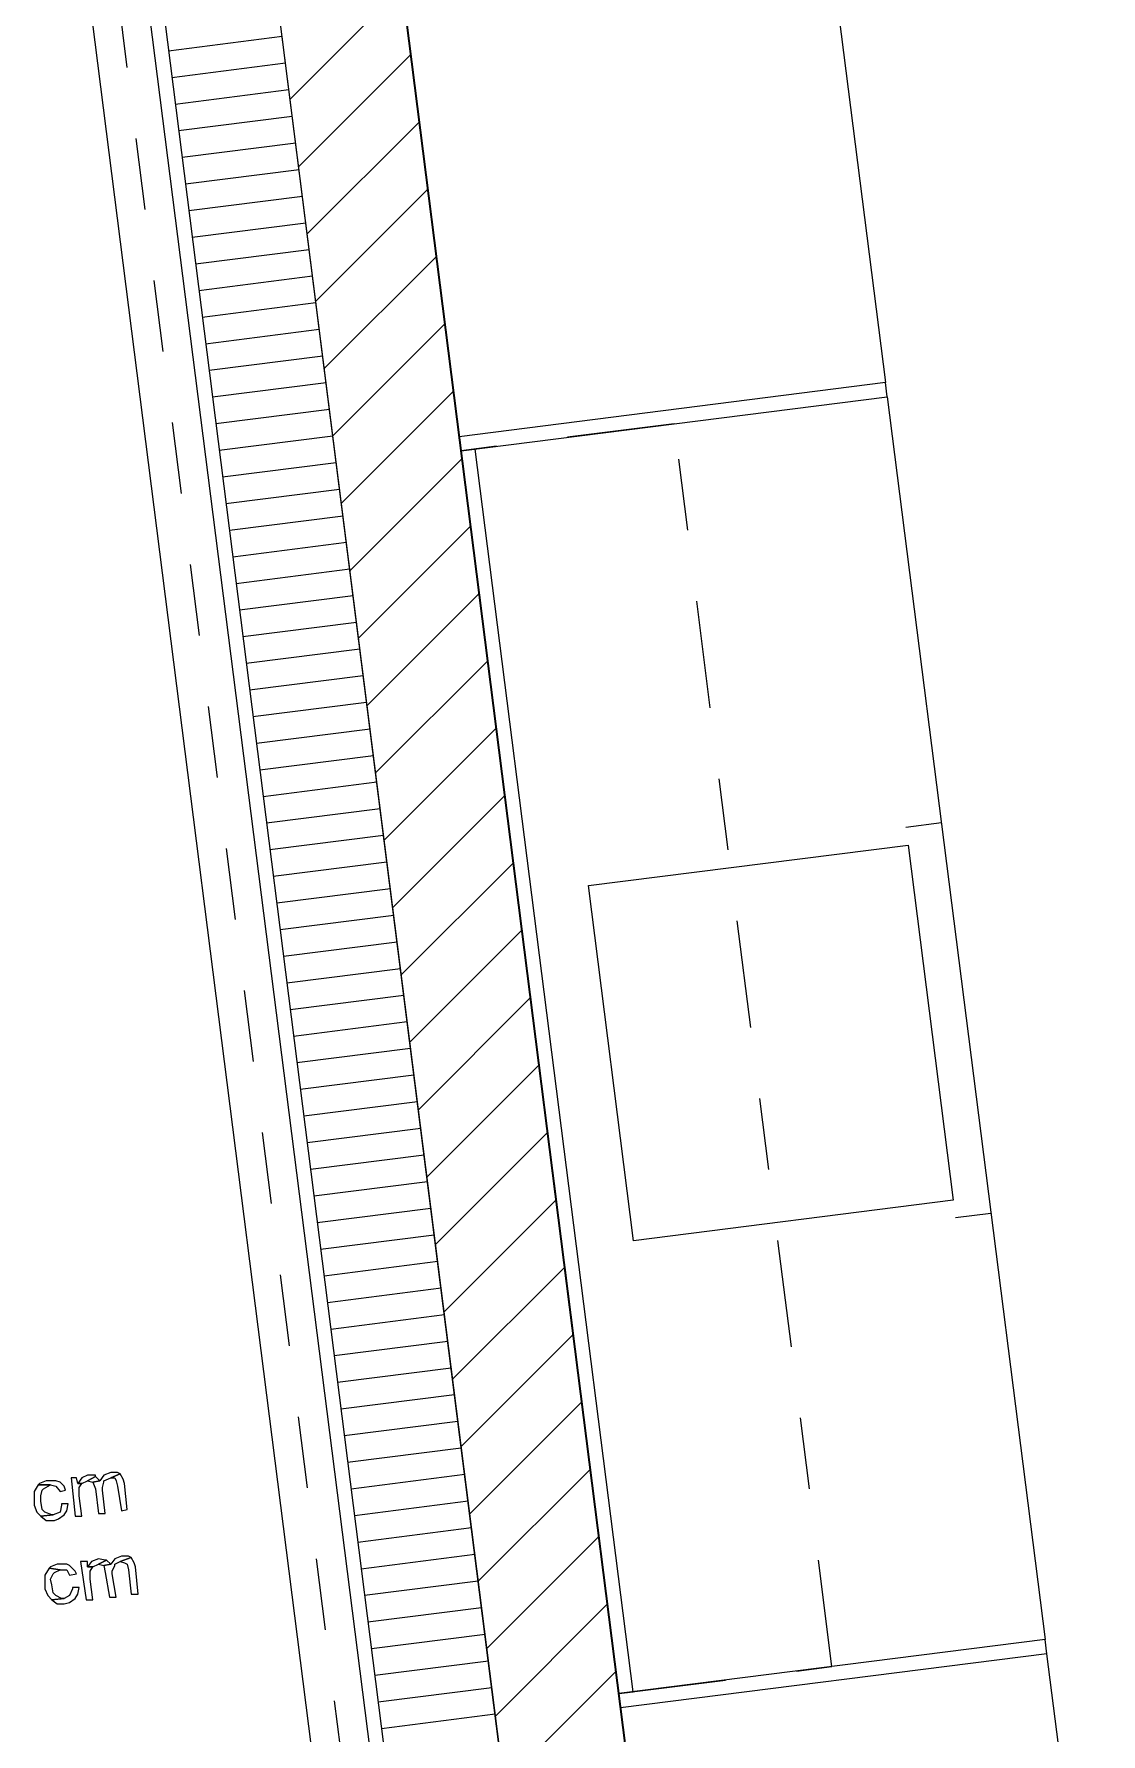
# Model space of a CAD drawing. Header units: metres. Extents: x 2713679.5 to 2713747.3, y 1226017.1 to 1226104.2.
# Drawn here: x 2713720.709 to 2713722.199, y 1226046.154 to 1226048.529 of the extents above; entities that cross this region are included whole.
import ezdxf

# ---------------------------------------------------------------- set-up
doc = ezdxf.new("R2010")
doc.units = ezdxf.units.M
doc.header["$MEASUREMENT"] = 0
doc.linetypes.add('Strich 2_1mm', pattern=[0.15, 0.1, -0.05])
doc.linetypes.add('Strichpunkt 3_1_1mm Achsen', pattern=[0.25, 0.15, -0.05, 0, -0.05])
doc.layers.add('plangrafiken', color=251, linetype='Continuous')
doc.layers.add('waende_stuetzen', color=250, linetype='Continuous')
doc.layers.add('texte', color=7, linetype='Continuous', true_color=0x000000)

msp = doc.modelspace()

# ---------------------------------------------------------------- linework, layer by layer
at = {"layer": 'plangrafiken', "color": 7, "linetype": 'Continuous', "lineweight": 13}
for p, q in [((2713721.8221, 1226048.6371), (2713721.8976, 1226048.0419)), ((2713721.3024, 1226047.9663), (2713721.2268, 1226048.5616)), ((2713721.8976, 1226048.0419), (2713721.3024, 1226047.9663)), ((2713721.9001, 1226048.022), (2713721.8976, 1226048.0419)), ((2713721.3049, 1226047.9465), (2713721.9001, 1226048.022)), ((2713721.9001, 1226048.022), (2713722.1204, 1226046.286)), ((2713721.3024, 1226047.9663), (2713721.3049, 1226047.9465)), ((2713721.3247, 1226047.949), (2713721.3049, 1226047.9465)), ((2713721.5451, 1226046.2129), (2713721.3247, 1226047.949)), ((2713721.9757, 1226047.4268), (2713721.9261, 1226047.4205)), ((2713721.4828, 1226047.3391), (2713721.9292, 1226047.3957)), ((2713721.9292, 1226047.3957), (2713721.9922, 1226046.8997)), ((2713721.5457, 1226046.843), (2713721.4828, 1226047.3391)), ((2713721.9922, 1226046.8997), (2713721.5457, 1226046.843)), ((2713722.0449, 1226046.8812), (2713721.9953, 1226046.8749)), ((2713722.1204, 1226046.286), (2713721.5252, 1226046.2104)), ((2713722.123, 1226046.2661), (2713722.1204, 1226046.286)), ((2713722.123, 1226046.2661), (2713721.5277, 1226046.1906)), ((2713722.1985, 1226045.6709), (2713722.123, 1226046.2661)), ((2713721.5252, 1226046.2104), (2713721.5451, 1226046.2129)), ((2713721.5252, 1226046.2104), (2713721.5277, 1226046.1906)), ((2713721.5277, 1226046.1906), (2713721.6033, 1226045.5953))]:
    msp.add_line(p, q, dxfattribs=at)
at = {"layer": 'plangrafiken', "color": 7, "linetype": 'Strichpunkt 3_1_1mm Achsen', "lineweight": 13}
for p, q in [((2713721.6025, 1226047.9843), (2713721.3049, 1226047.9465)), ((2713721.8228, 1226046.2482), (2713721.6025, 1226047.9843)), ((2713721.3049, 1226047.9465), (2713721.5252, 1226046.2104)), ((2713721.5252, 1226046.2104), (2713721.8228, 1226046.2482))]:
    msp.add_line(p, q, dxfattribs=at)
at = {"layer": 'texte'}
for points in [[(2713720.7678, 1226046.5117), (2713720.7602, 1226046.5117), (2713720.7659, 1226046.4581), (2713720.7755, 1226046.4581), (2713720.7716, 1226046.4868), (2713720.7716, 1226046.4887), (2713720.7716, 1226046.4983), (2713720.7755, 1226046.504), (2713720.7697, 1226046.504)], [(2713720.7831, 1226046.5155), (2713720.7755, 1226046.5117), (2713720.7697, 1226046.504), (2713720.7755, 1226046.504), (2713720.7831, 1226046.5078), (2713720.7946, 1226046.5136), (2713720.7946, 1226046.5155)], [(2713720.7946, 1226046.5136), (2713720.7831, 1226046.5078), (2713720.7908, 1226046.5059), (2713720.8003, 1226046.5078)], [(2713720.8156, 1226046.5193), (2713720.8156, 1226046.5193), (2713720.8061, 1226046.5155), (2713720.8003, 1226046.5078), (2713720.7908, 1226046.5059), (2713720.7946, 1226046.4964), (2713720.7984, 1226046.4619), (2713720.808, 1226046.4619), (2713720.8042, 1226046.4945), (2713720.8042, 1226046.4983), (2713720.8061, 1226046.5059), (2713720.8061, 1226046.5078), (2713720.8156, 1226046.5117), (2713720.829, 1226046.5174), (2713720.8252, 1226046.5193)], [(2713720.829, 1226046.5174), (2713720.8156, 1226046.5117), (2713720.8214, 1226046.5117), (2713720.8233, 1226046.5078), (2713720.8252, 1226046.5002), (2713720.8309, 1226046.4658), (2713720.8386, 1226046.4677), (2713720.8348, 1226046.504), (2713720.8328, 1226046.5098)], [(2713720.7142, 1226046.5021), (2713720.7085, 1226046.4925), (2713720.7085, 1226046.4887), (2713720.7085, 1226046.4772), (2713720.7085, 1226046.4734), (2713720.7123, 1226046.4638), (2713720.7181, 1226046.4581), (2713720.7353, 1226046.46), (2713720.7334, 1226046.46), (2713720.7238, 1226046.4638), (2713720.72, 1226046.4677), (2713720.7181, 1226046.4791), (2713720.7181, 1226046.4868), (2713720.72, 1226046.4945), (2713720.7219, 1226046.4964), (2713720.7315, 1226046.5021)], [(2713720.7295, 1226046.5078), (2713720.7257, 1226046.5078), (2713720.7162, 1226046.504), (2713720.7142, 1226046.5021), (2713720.7315, 1226046.5021), (2713720.7391, 1226046.5002), (2713720.7449, 1226046.4925), (2713720.7525, 1226046.4945), (2713720.7506, 1226046.5002), (2713720.7449, 1226046.5059), (2713720.7391, 1226046.5078)], [(2713720.7468, 1226046.4753), (2713720.7468, 1226046.4734), (2713720.7449, 1226046.4638), (2713720.7353, 1226046.46), (2713720.7181, 1226046.4581), (2713720.7181, 1226046.4581), (2713720.7257, 1226046.4524), (2713720.7372, 1226046.4524), (2713720.7429, 1226046.4543), (2713720.7506, 1226046.46), (2713720.7544, 1226046.4658), (2713720.7563, 1226046.4753)], [(2713720.7831, 1226046.395), (2713720.7735, 1226046.395), (2713720.7812, 1226046.3414), (2713720.7908, 1226046.3414), (2713720.7869, 1226046.3701), (2713720.7869, 1226046.372), (2713720.7869, 1226046.3816), (2713720.7908, 1226046.3873), (2713720.7831, 1226046.3873)], [(2713720.7984, 1226046.3988), (2713720.7889, 1226046.395), (2713720.7831, 1226046.3873), (2713720.7908, 1226046.3873), (2713720.7984, 1226046.3911), (2713720.8099, 1226046.3969), (2713720.808, 1226046.3969)], [(2713720.8099, 1226046.3969), (2713720.7984, 1226046.3911), (2713720.8061, 1226046.3892), (2713720.8156, 1226046.3911)], [(2713720.8309, 1226046.4026), (2713720.8309, 1226046.4026), (2713720.8214, 1226046.3988), (2713720.8156, 1226046.3911), (2713720.8061, 1226046.3892), (2713720.808, 1226046.3797), (2713720.8137, 1226046.3452), (2713720.8233, 1226046.3452), (2713720.8175, 1226046.3778), (2713720.8175, 1226046.3816), (2713720.8214, 1226046.3892), (2713720.8214, 1226046.3911), (2713720.829, 1226046.395), (2713720.8443, 1226046.4007), (2713720.8405, 1226046.4026)], [(2713720.8443, 1226046.4007), (2713720.829, 1226046.395), (2713720.8348, 1226046.3931), (2713720.8386, 1226046.3911), (2713720.8405, 1226046.3835), (2713720.8443, 1226046.3491), (2713720.8539, 1226046.3491), (2713720.8501, 1226046.3873), (2713720.8482, 1226046.3931)], [(2713720.7295, 1226046.3854), (2713720.7238, 1226046.3758), (2713720.7238, 1226046.3701), (2713720.7238, 1226046.3605), (2713720.7238, 1226046.3567), (2713720.7276, 1226046.3472), (2713720.7334, 1226046.3414), (2713720.7506, 1226046.3433), (2713720.7468, 1226046.3433), (2713720.7391, 1226046.3472), (2713720.7353, 1226046.351), (2713720.7334, 1226046.3625), (2713720.7315, 1226046.3701), (2713720.7353, 1226046.3778), (2713720.7372, 1226046.3797), (2713720.7449, 1226046.3835)], [(2713720.7449, 1226046.3911), (2713720.741, 1226046.3911), (2713720.7315, 1226046.3873), (2713720.7295, 1226046.3854), (2713720.7449, 1226046.3835), (2713720.7544, 1226046.3835), (2713720.7582, 1226046.3758), (2713720.7678, 1226046.3778), (2713720.7659, 1226046.3816), (2713720.7582, 1226046.3892), (2713720.7544, 1226046.3911)], [(2713720.7621, 1226046.3586), (2713720.7621, 1226046.3567), (2713720.7582, 1226046.3472), (2713720.7506, 1226046.3433), (2713720.7334, 1226046.3414), (2713720.7334, 1226046.3414), (2713720.741, 1226046.3357), (2713720.7506, 1226046.3357), (2713720.7582, 1226046.3376), (2713720.7659, 1226046.3433), (2713720.7697, 1226046.3491), (2713720.7716, 1226046.3586)]]:
    msp.add_lwpolyline(points, close=True, dxfattribs=at)
at = {"layer": 'waende_stuetzen', "color": 7, "linetype": 'Continuous', "lineweight": 18}
for p, q in [((2713722.0189, 1226040.9306), (2713720.9922, 1226049.0207)), ((2713721.5757, 1226044.4225), (2713720.9922, 1226049.0207)), ((2713720.8136, 1226048.998), (2713721.4072, 1226044.3205)), ((2713720.8335, 1226049.0005), (2713721.417, 1226044.4024))]:
    msp.add_line(p, q, dxfattribs=at)
at = {"layer": 'waende_stuetzen', "color": 7, "linetype": 'Continuous', "lineweight": 13}
for p, q in [((2713721.5858, 1226044.3432), (2713720.9922, 1226049.0207)), ((2713721.3279, 1226044.3104), (2713720.7342, 1226048.9879))]:
    msp.add_line(p, q, dxfattribs=at)
at = {"layer": 'waende_stuetzen', "color": 7, "linetype": 'Strich 2_1mm', "lineweight": 13}
msp.add_line((2713721.3675, 1226044.3155), (2713720.7739, 1226048.993), dxfattribs=at)
at = {"layer": 'waende_stuetzen', "color": 7, "linetype": 'Continuous', "lineweight": 35}
msp.add_line((2713721.6423, 1226045.2878), (2713721.2187, 1226048.626), dxfattribs=at)
at = {"layer": 'waende_stuetzen', "color": 18, "linetype": 'Continuous', "lineweight": 0, "true_color": 0x000000}
for p, q in [((2713721.0661, 1226048.438), (2713721.2227, 1226048.5945)), ((2713720.8963, 1226048.5054), (2713721.055, 1226048.5256)), ((2713720.901, 1226048.4682), (2713721.0597, 1226048.4884)), ((2713721.0781, 1226048.3438), (2713721.2346, 1226048.5004)), ((2713720.9057, 1226048.431), (2713721.0645, 1226048.4512)), ((2713720.9104, 1226048.3938), (2713721.0692, 1226048.414)), ((2713721.09, 1226048.2497), (2713721.2466, 1226048.4062)), ((2713720.9152, 1226048.3566), (2713721.0739, 1226048.3768)), ((2713720.9199, 1226048.3194), (2713721.0786, 1226048.3396)), ((2713720.9246, 1226048.2822), (2713721.0833, 1226048.3024)), ((2713721.102, 1226048.1556), (2713721.2585, 1226048.3121)), ((2713720.9293, 1226048.245), (2713721.0881, 1226048.2652)), ((2713720.9341, 1226048.2078), (2713721.0928, 1226048.228)), ((2713721.1139, 1226048.0615), (2713721.2704, 1226048.218)), ((2713720.9388, 1226048.1706), (2713721.0975, 1226048.1908)), ((2713720.9435, 1226048.1334), (2713721.1022, 1226048.1536)), ((2713720.9482, 1226048.0962), (2713721.1069, 1226048.1164)), ((2713721.1259, 1226047.9673), (2713721.2824, 1226048.1239)), ((2713720.9529, 1226048.059), (2713721.1117, 1226048.0791)), ((2713720.9577, 1226048.0218), (2713721.1164, 1226048.0419)), ((2713721.1378, 1226047.8732), (2713721.2943, 1226048.0298)), ((2713720.9624, 1226047.9846), (2713721.1211, 1226048.0047)), ((2713720.9671, 1226047.9474), (2713721.1258, 1226047.9675)), ((2713721.1497, 1226047.7791), (2713721.3063, 1226047.9356)), ((2713720.9718, 1226047.9102), (2713721.1305, 1226047.9303)), ((2713720.9765, 1226047.873), (2713721.1353, 1226047.8931)), ((2713720.9813, 1226047.8358), (2713721.14, 1226047.8559)), ((2713721.1617, 1226047.685), (2713721.3182, 1226047.8415)), ((2713720.986, 1226047.7986), (2713721.1447, 1226047.8187)), ((2713720.9907, 1226047.7614), (2713721.1494, 1226047.7815)), ((2713721.1736, 1226047.5909), (2713721.3302, 1226047.7474)), ((2713720.9954, 1226047.7242), (2713721.1542, 1226047.7443)), ((2713721.0001, 1226047.687), (2713721.1589, 1226047.7071)), ((2713721.0049, 1226047.6498), (2713721.1636, 1226047.6699)), ((2713721.1856, 1226047.4967), (2713721.3421, 1226047.6533)), ((2713721.0096, 1226047.6126), (2713721.1683, 1226047.6327)), ((2713721.0143, 1226047.5754), (2713721.173, 1226047.5955)), ((2713721.019, 1226047.5382), (2713721.1778, 1226047.5583)), ((2713721.1975, 1226047.4026), (2713721.3541, 1226047.5592)), ((2713721.0238, 1226047.501), (2713721.1825, 1226047.5211)), ((2713721.0285, 1226047.4638), (2713721.1872, 1226047.4839)), ((2713721.2095, 1226047.3085), (2713721.366, 1226047.465)), ((2713721.0332, 1226047.4266), (2713721.1919, 1226047.4467)), ((2713721.0379, 1226047.3894), (2713721.1966, 1226047.4095)), ((2713721.0426, 1226047.3522), (2713721.2014, 1226047.3723)), ((2713721.2214, 1226047.2144), (2713721.3779, 1226047.3709)), ((2713721.0474, 1226047.315), (2713721.2061, 1226047.3351)), ((2713721.0521, 1226047.2778), (2713721.2108, 1226047.2979)), ((2713721.2334, 1226047.1203), (2713721.3899, 1226047.2768)), ((2713721.0568, 1226047.2406), (2713721.2155, 1226047.2607)), ((2713721.0615, 1226047.2034), (2713721.2203, 1226047.2235)), ((2713721.0662, 1226047.1662), (2713721.225, 1226047.1863)), ((2713721.2453, 1226047.0261), (2713721.4018, 1226047.1827)), ((2713721.071, 1226047.129), (2713721.2297, 1226047.1491)), ((2713721.0757, 1226047.0918), (2713721.2344, 1226047.1119)), ((2713721.2572, 1226046.932), (2713721.4138, 1226047.0886)), ((2713721.0804, 1226047.0546), (2713721.2391, 1226047.0747)), ((2713721.0851, 1226047.0174), (2713721.2439, 1226047.0375)), ((2713721.0899, 1226046.9802), (2713721.2486, 1226047.0003)), ((2713721.2692, 1226046.8379), (2713721.4257, 1226046.9944)), ((2713721.0946, 1226046.943), (2713721.2533, 1226046.9631)), ((2713721.0993, 1226046.9058), (2713721.258, 1226046.9259)), ((2713721.2811, 1226046.7438), (2713721.4377, 1226046.9003)), ((2713721.104, 1226046.8686), (2713721.2627, 1226046.8887)), ((2713721.1087, 1226046.8314), (2713721.2675, 1226046.8515)), ((2713721.1135, 1226046.7942), (2713721.2722, 1226046.8143)), ((2713721.2931, 1226046.6496), (2713721.4496, 1226046.8062)), ((2713721.1182, 1226046.7569), (2713721.2769, 1226046.7771)), ((2713721.1229, 1226046.7197), (2713721.2816, 1226046.7399)), ((2713721.1276, 1226046.6825), (2713721.2863, 1226046.7027)), ((2713721.305, 1226046.5555), (2713721.4616, 1226046.7121)), ((2713721.1323, 1226046.6453), (2713721.2911, 1226046.6655)), ((2713721.1371, 1226046.6081), (2713721.2958, 1226046.6283)), ((2713721.317, 1226046.4614), (2713721.4735, 1226046.6179)), ((2713721.1418, 1226046.5709), (2713721.3005, 1226046.5911)), ((2713721.1465, 1226046.5337), (2713721.3052, 1226046.5539)), ((2713721.1512, 1226046.4965), (2713721.31, 1226046.5167)), ((2713721.3289, 1226046.3673), (2713721.4854, 1226046.5238)), ((2713721.1559, 1226046.4593), (2713721.3147, 1226046.4795)), ((2713721.1607, 1226046.4221), (2713721.3194, 1226046.4423)), ((2713721.3409, 1226046.2732), (2713721.4974, 1226046.4297)), ((2713721.1654, 1226046.3849), (2713721.3241, 1226046.4051)), ((2713721.1701, 1226046.3477), (2713721.3288, 1226046.3679)), ((2713721.1748, 1226046.3105), (2713721.3336, 1226046.3307)), ((2713721.3528, 1226046.179), (2713721.5093, 1226046.3356)), ((2713721.1796, 1226046.2733), (2713721.3383, 1226046.2935)), ((2713721.1843, 1226046.2361), (2713721.343, 1226046.2563)), ((2713721.3647, 1226046.0849), (2713721.5213, 1226046.2415)), ((2713721.189, 1226046.1989), (2713721.3477, 1226046.2191)), ((2713721.1937, 1226046.1617), (2713721.3524, 1226046.1819))]:
    msp.add_line(p, q, dxfattribs=at)

doc.saveas('drawing.dxf')
